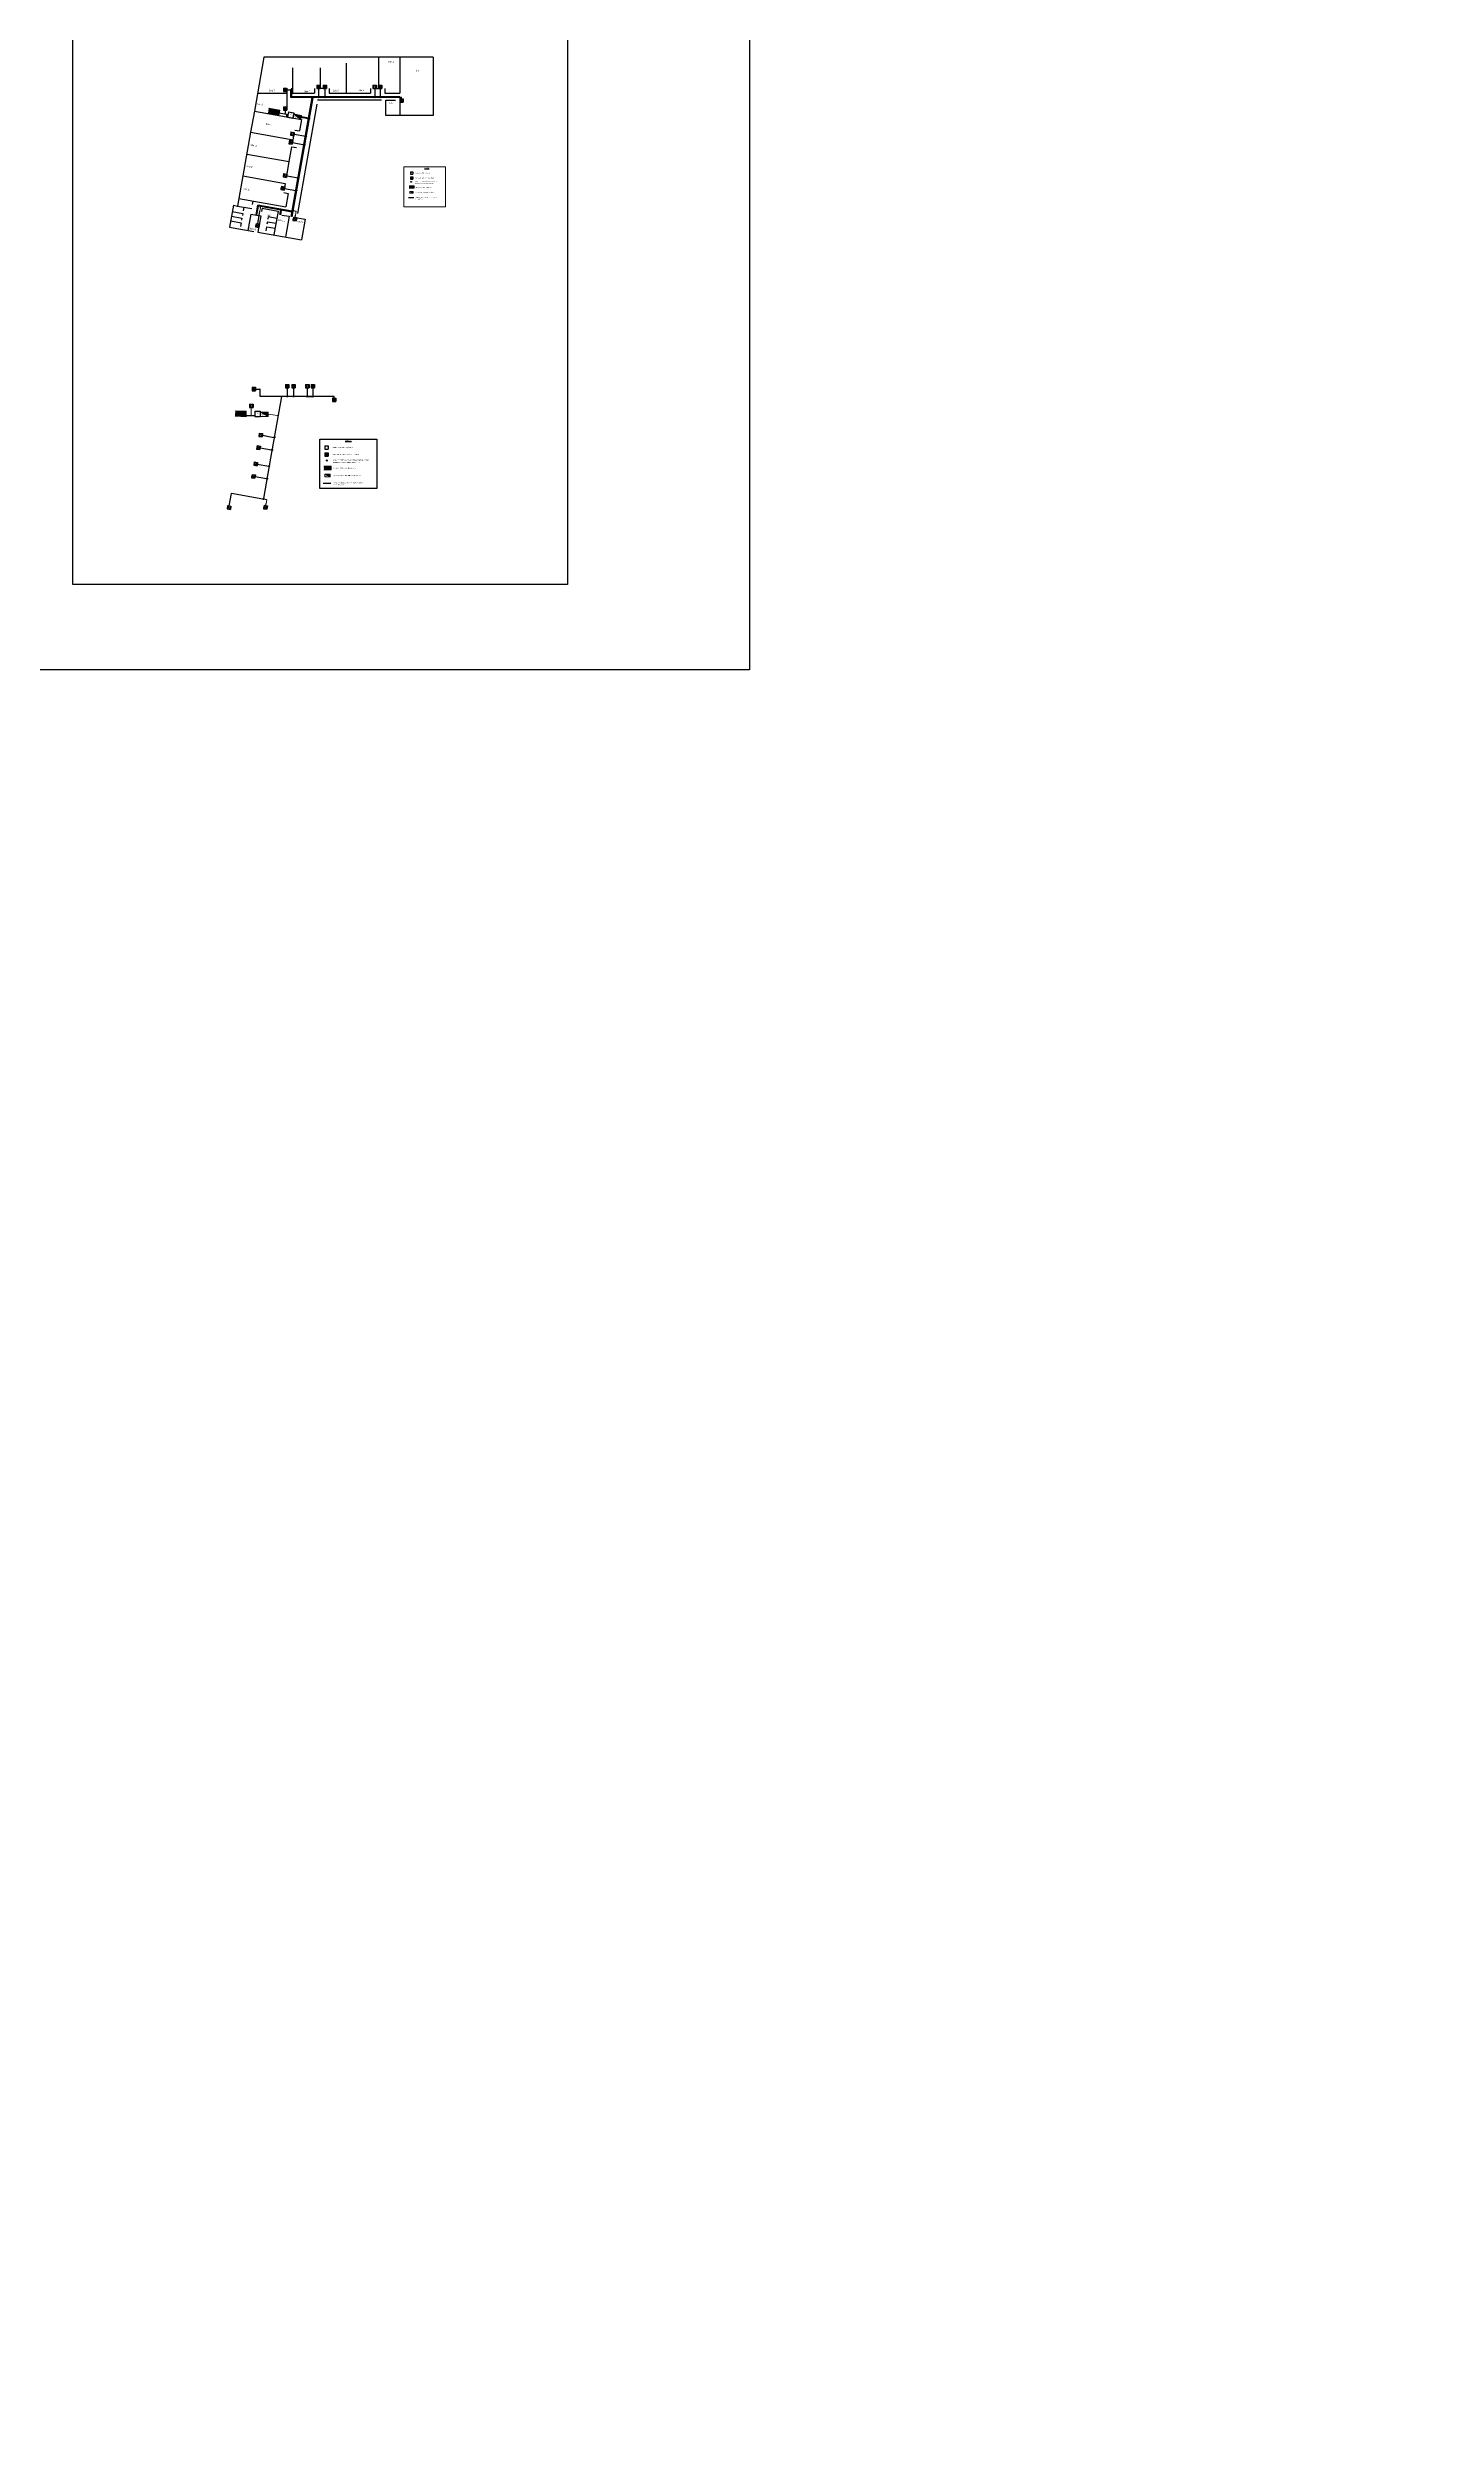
# Model space of a CAD drawing. Header units: millimetres. Extents: x 145 to 60311, y -8355 to 8851.
# Drawn here: x 1238 to 1564, y -262 to 295 of the extents above; entities that cross this region are included whole.
import ezdxf

# ---------------------------------------------------------------- set-up
doc = ezdxf.new("R2010")
doc.units = ezdxf.units.MM
doc.layers.add('alimentação de quadros gerais', color=10, linetype='Continuous', lineweight=9)
doc.layers.add('CAMINHO DE CABOS', color=3, linetype='Continuous')
doc.layers.add('Iluminação normal', color=3, linetype='Continuous')
doc.styles.add('style1', font='', dxfattribs={"height": 0.2})
doc.styles.get('style1').set_extended_font_data('Humanst521 BT')

# ---------------------------------------------------------------- blocks, each defined once
blk = doc.blocks.new('quadros')
at = {"layer": 'alimentação de quadros gerais'}
h = blk.add_hatch(color=256, dxfattribs=at)
h.dxf.hatch_style = 1
h.paths.add_polyline_path([(0, 500), (1000, 0), (1000, 500)])
for p, q in [((1000, 500), (0, 500)), ((0, 500), (0, 0)), ((0, 500), (1000, 0)), ((0, 0), (1000, 0)), ((1000, 0), (1000, 500))]:
    blk.add_line(p, q, dxfattribs=at)
blk = doc.blocks.new('BOTÃO DE PRESSÃO KNX')
at = {"color": 3, "ltscale": 10}
for p, q in [((-400, 400), (-400, -400)), ((-400, 400), (400, 400)), ((-164, 134), (-400, 134)), ((-164, 400), (-164, -400)), ((164, 400), (164, -400)), ((400, 134), (164, 134)), ((400, 400), (400, -400)), ((400, 400), (400, 134)), ((-164, -132), (-400, -132)), ((-400, -400), (400, -400)), ((400, -132), (164, -132))]:
    blk.add_line(p, q, dxfattribs=at)

msp = doc.modelspace()

# ---------------------------------------------------------------- hatches: boundary and pattern name
at = {"ltscale": 10}
h = msp.add_hatch(dxfattribs=at)
h.set_pattern_fill('ANGLE', color=1, scale=0.001529, angle=0.0849)
h.set_pattern_definition([(0.0849386, (1100.274735, 505.527411), (-1.58322e-05, 0.01067968436), [0.0077670517, -0.0029126444]), (90.0849386, (1100.274735, 505.527411), (-0.01067968436, -1.58322e-05), [0.0077670517, -0.0029126444])])
edge = h.paths.add_edge_path()
edge.add_line((1290.34, 281.26), (1292.67, 279.54))
edge.add_line((1290.12, 279.98), (1292.67, 279.54))
edge.add_line((1290.34, 281.22), (1290.13, 280.02))
h = msp.add_hatch(dxfattribs=at)
h.set_pattern_fill('ANGLE', color=1, scale=0.0007, angle=10.4364)
h.set_pattern_definition([(10.436378, (1219.1760705, 348.414036), (-0.00088570161, 0.00480861133), [0.003556, -0.0013335]), (100.436378, (1219.1760705, 348.414036), (-0.00480861133, -0.00088570161), [0.003556, -0.0013335])])
edge = h.paths.add_edge_path()
edge.add_line((1323.23, 263.04), (1324.42, 262.46))
edge.add_line((1323.23, 262.45), (1324.42, 262.46))
edge.add_line((1323.23, 263.03), (1323.23, 262.47))
h = msp.add_hatch(dxfattribs=at)
h.set_pattern_fill('ANGLE', color=1, scale=0.001529, angle=7.9232)
h.set_pattern_definition([(7.9231946, (1063.583148, 406.52153), (-0.0014721482, 0.01057774496), [0.0077670517, -0.0029126444]), (97.9231946, (1063.583148, 406.52153), (-0.01057774496, -0.0014721482), [0.0077670517, -0.0029126444])])
edge = h.paths.add_edge_path()
edge.add_line((1282.46, 210.27), (1285, 208.88))
edge.add_line((1282.42, 208.97), (1285, 208.88))
edge.add_line((1282.46, 210.23), (1282.42, 209.01))
h = msp.add_hatch(dxfattribs=at)
h.set_pattern_fill('ANGLE', color=1, scale=0.001, angle=10.4364)
h.set_pattern_definition([(10.436378, (1154.62543, 319.2232954), (-0.00126528802, 0.00686944475), [0.00508, -0.001905]), (100.436378, (1154.62543, 319.2232954), (-0.00686944475, -0.00126528802), [0.00508, -0.001905])])
edge = h.paths.add_edge_path()
edge.add_line((1303.27, 197.26), (1304.97, 196.43))
edge.add_line((1303.28, 196.42), (1304.97, 196.43))
edge.add_line((1303.27, 197.24), (1303.28, 196.44))
at = {"layer": 'alimentação de quadros gerais'}
h = msp.add_hatch(color=256, dxfattribs=at)
h.dxf.hatch_style = 1
h.paths.add_polyline_path([(1290.34, 281.26), (1292.67, 279.54), (1292.89, 280.81)])
h = msp.add_hatch(color=256, dxfattribs=at)
h.dxf.hatch_style = 1
h.paths.add_polyline_path([(1323.23, 263.04), (1324.42, 262.46), (1324.41, 263.05)])
h = msp.add_hatch(color=256, dxfattribs=at)
h.dxf.hatch_style = 1
h.paths.add_polyline_path([(1282.46, 210.27), (1285, 208.88), (1285.05, 210.17)])
h = msp.add_hatch(color=256, dxfattribs=at)
h.dxf.hatch_style = 1
h.paths.add_polyline_path([(1303.27, 197.26), (1304.97, 196.43), (1304.96, 197.28)])
at = {"layer": 'Iluminação normal', "linetype": 'Continuous'}
h = msp.add_hatch(color=256, dxfattribs=at)
edge = h.paths.add_edge_path()
edge.add_arc((1294.18, 279.93), 0.136, -90, 270)
h = msp.add_hatch(color=256, dxfattribs=at)
edge = h.paths.add_edge_path()
edge.add_arc((1299.77, 278.82), 0.136, -90, 270)
h = msp.add_hatch(color=256, dxfattribs=at)
edge = h.paths.add_edge_path()
edge.add_arc((1300.65, 283.86), 0.136, -90, 270)
h = msp.add_hatch(color=256, dxfattribs=at)
edge = h.paths.add_edge_path()
edge.add_arc((1302, 283.86), 0.136, -90, 270)
h = msp.add_hatch(color=256, dxfattribs=at)
edge = h.paths.add_edge_path()
edge.add_arc((1303.48, 283.86), 0.136, -90, 270)
h = msp.add_hatch(color=256, dxfattribs=at)
edge = h.paths.add_edge_path()
edge.add_arc((1315.18, 283.86), 0.136, -90, 270)
h = msp.add_hatch(color=256, dxfattribs=at)
edge = h.paths.add_edge_path()
edge.add_arc((1316.48, 283.86), 0.136, -90, 270)
h = msp.add_hatch(color=256, dxfattribs=at)
edge = h.paths.add_edge_path()
edge.add_arc((1299.03, 274.66), 0.136, -90, 270)
h = msp.add_hatch(color=256, dxfattribs=at)
edge = h.paths.add_edge_path()
edge.add_arc((1298.69, 272.69), 0.136, -90, 270)
h = msp.add_hatch(color=256, dxfattribs=at)
edge = h.paths.add_edge_path()
edge.add_arc((1297.32, 264.91), 0.136, -90, 270)
h = msp.add_hatch(color=256, dxfattribs=at)
edge = h.paths.add_edge_path()
edge.add_arc((1323.72, 263.97), 0.0949, -90, 270)
h = msp.add_hatch(color=256, dxfattribs=at)
edge = h.paths.add_edge_path()
edge.add_arc((1295.96, 257.18), 0.136, -90, 270)
h = msp.add_hatch(color=256, dxfattribs=at)
edge = h.paths.add_edge_path()
edge.add_arc((1296.8, 261.96), 0.136, -90, 270)
h = msp.add_hatch(color=256, dxfattribs=at)
edge = h.paths.add_edge_path()
edge.add_arc((1294.66, 213.64), 0.136, -90, 270)
h = msp.add_hatch(color=256, dxfattribs=at)
edge = h.paths.add_edge_path()
edge.add_arc((1296.14, 213.64), 0.136, -90, 270)
h = msp.add_hatch(color=256, dxfattribs=at)
edge = h.paths.add_edge_path()
edge.add_arc((1299.37, 213.63), 0.136, -90, 270)
h = msp.add_hatch(color=256, dxfattribs=at)
edge = h.paths.add_edge_path()
edge.add_arc((1300.67, 213.63), 0.136, -90, 270)
h = msp.add_hatch(color=256, dxfattribs=at)
edge = h.paths.add_edge_path()
edge.add_arc((1286.25, 209.14), 0.14, -18.6994, 341.3006)
h = msp.add_hatch(color=256, dxfattribs=at)
edge = h.paths.add_edge_path()
edge.add_arc((1292.42, 209.22), 0.136, -90, 270)
h = msp.add_hatch(color=256, dxfattribs=at)
edge = h.paths.add_edge_path()
edge.add_arc((1291.1, 201.06), 0.136, -90, 270)
h = msp.add_hatch(color=256, dxfattribs=at)
edge = h.paths.add_edge_path()
edge.add_arc((1291.62, 204.02), 0.136, -90, 270)
h = msp.add_hatch(color=256, dxfattribs=at)
edge = h.paths.add_edge_path()
edge.add_arc((1290.43, 197.28), 0.136, -90, 270)
h = msp.add_hatch(color=256, dxfattribs=at)
edge = h.paths.add_edge_path()
edge.add_arc((1303.97, 198.59), 0.136, -90, 270)
h = msp.add_hatch(color=256, dxfattribs=at)
edge = h.paths.add_edge_path()
edge.add_arc((1289.07, 189.55), 0.136, -90, 270)
h = msp.add_hatch(color=256, dxfattribs=at)
edge = h.paths.add_edge_path()
edge.add_arc((1289.91, 194.32), 0.136, -90, 270)

# ---------------------------------------------------------------- linework, layer by layer
for p, q in [((1289.18, 293.25), (1286.94, 280.55)), ((1328.88, 293.25), (1289.18, 293.25)), ((1295.88, 290.75), (1295.88, 284.75)), ((1302.38, 290.75), (1302.38, 285.85)), ((1308.48, 291.85), (1308.48, 284.75)), ((1316.08, 293.25), (1316.08, 285.85)), ((1321.08, 293.25), (1321.08, 284.75)), ((1328.88, 293.25), (1328.88, 279.55)), ((1287.68, 284.75), (1294.58, 284.75)), ((1294.58, 285.85), (1294.58, 284.75)), ((1294.58, 284.75), (1294.58, 280.8)), ((1295.58, 285.85), (1295.88, 285.85)), ((1295.88, 284.75), (1301.08, 284.75)), ((1301.08, 285.85), (1301.08, 284.75)), ((1303.48, 285.85), (1302.08, 285.85)), ((1304.48, 285.85), (1304.48, 284.75)), ((1304.48, 284.75), (1314.18, 284.75)), ((1314.18, 285.85), (1314.18, 284.75)), ((1315.18, 285.85), (1316.58, 285.85)), ((1317.58, 285.85), (1317.58, 284.75)), ((1317.58, 284.75), (1321.08, 284.75)), ((1286.94, 280.55), (1286.07, 275.63)), ((1286.94, 280.55), (1297.97, 278.6)), ((1294.58, 279.2), (1294.58, 279.8)), ((1301.61, 282.17), (1297.09, 256.56)), ((1316.78, 283.15), (1301.78, 283.15)), ((1317.78, 279.55), (1317.78, 283.15)), ((1317.78, 283.15), (1320.08, 283.15)), ((1328.88, 279.55), (1317.78, 279.55)), ((1321.08, 283.75), (1321.08, 279.55)), ((1286.07, 275.63), (1284.27, 265.38)), ((1286.07, 275.63), (1296.02, 273.87)), ((1295.9, 273.18), (1296.02, 273.87)), ((1296.02, 273.87), (1296.25, 275.15)), ((1296.42, 276.14), (1297.5, 275.95)), ((1297.97, 278.6), (1297.5, 275.95)), ((1285.17, 270.5), (1295.12, 268.75)), ((1294.53, 265.4), (1295.12, 268.75)), ((1295.12, 268.75), (1295.72, 272.2)), ((1295.72, 272.2), (1296.81, 272.01)), ((1284.27, 265.38), (1283.33, 260.07)), ((1284.27, 265.38), (1294.21, 263.63)), ((1294.21, 263.63), (1294.01, 262.45)), ((1294.53, 265.4), (1295.61, 265.21)), ((1282.03, 258.47), (1281.13, 253.35)), ((1281.77, 256.99), (1284.23, 256.56)), ((1282.03, 258.47), (1283.02, 258.29)), ((1283.33, 260.07), (1283.02, 258.29)), ((1283.02, 258.29), (1286.33, 257.71)), ((1283.33, 260.07), (1294.36, 258.12)), ((1284.23, 256.56), (1284.15, 256.06)), ((1284.49, 258.03), (1284.34, 257.15)), ((1286.5, 258.69), (1286.64, 259.48)), ((1288.78, 257.78), (1288.64, 257)), ((1288.78, 257.78), (1292.52, 257.12)), ((1292.52, 257.12), (1291.53, 251.51)), ((1293.83, 261.46), (1294.91, 261.27)), ((1294.91, 261.27), (1294.36, 258.12)), ((1281.13, 253.35), (1286.8, 252.34)), ((1281.39, 254.82), (1283.85, 254.39)), ((1281.58, 255.91), (1284.04, 255.47)), ((1283.85, 254.39), (1283.7, 253.5)), ((1284.04, 255.47), (1283.96, 254.98)), ((1286.1, 256.43), (1285.43, 252.59)), ((1286.1, 256.43), (1288.47, 256.01)), ((1288.47, 256.01), (1287.79, 252.17)), ((1287.79, 252.17), (1298.03, 250.37)), ((1289.78, 253.45), (1289.6, 252.46)), ((1289.78, 253.45), (1291.81, 253.09)), ((1289.99, 254.63), (1289.88, 254.04)), ((1289.99, 254.63), (1292.02, 254.27)), ((1290.19, 255.81), (1290.09, 255.22)), ((1290.19, 255.81), (1292.23, 255.45)), ((1293.37, 256.2), (1295.15, 255.89)), ((1295.15, 255.89), (1294.29, 251.03)), ((1296.13, 255.72), (1298.89, 255.23)), ((1298.89, 255.23), (1298.03, 250.37)), ((1288.83, 204.51), (1289.91, 204.32))]:
    msp.add_line(p, q)
at = {"color": 3, "ltscale": 10}
for p, q in [((1294.58, 285.59), (1295.54, 285.59)), ((1295.65, 285.59), (1295.54, 285.59)), ((1295.65, 283.85), (1295.65, 285.59)), ((1301.98, 285.85), (1301.98, 283.95)), ((1303.48, 285.85), (1303.48, 283.95)), ((1315.18, 285.85), (1315.18, 283.85)), ((1316.48, 285.85), (1316.48, 283.85)), ((1292.78, 280.17), (1294.87, 279.79)), ((1294.18, 280.76), (1294.18, 280.07)), ((1294.97, 280.38), (1294.75, 279.18)), ((1294.75, 279.18), (1295.95, 278.96)), ((1294.97, 280.38), (1296.17, 280.16)), ((1301.98, 283.85), (1295.65, 283.85)), ((1300.65, 283.85), (1295.92, 256.95)), ((1296.17, 280.16), (1295.95, 278.96)), ((1297.95, 279.14), (1299.77, 278.82)), ((1301.98, 283.85), (1301.98, 283.95)), ((1303.48, 283.85), (1301.98, 283.85)), ((1303.48, 283.85), (1303.48, 283.95)), ((1315.18, 283.86), (1303.48, 283.86)), ((1315.18, 283.86), (1316.38, 283.86)), ((1321.08, 283.86), (1316.38, 283.86)), ((1316.48, 283.85), (1316.48, 283.75)), ((1321.08, 283.86), (1321.48, 283.86)), ((1321.48, 283.44), (1321.48, 283.86)), ((1296.25, 275.15), (1299.03, 274.66)), ((1295.9, 273.18), (1298.69, 272.69)), ((1294.01, 262.45), (1296.7, 261.97)), ((1294.53, 265.4), (1297.22, 264.93)), ((1323.55, 266.35), (1323.55, 265.79)), ((1323.55, 266.35), (1324.11, 266.35)), ((1323.55, 265.79), (1324.11, 265.79)), ((1324.11, 266.35), (1324.11, 265.79)), ((1287.73, 254.16), (1288.25, 257.07)), ((1288.38, 257.85), (1288.46, 258.27)), ((1288.46, 258.27), (1295.92, 256.95)), ((1296.74, 257.03), (1296.06, 257.15)), ((1296.49, 255.65), (1296.58, 256.15)), ((1287.24, 215.37), (1288.2, 215.37)), ((1288.31, 215.37), (1288.2, 215.37)), ((1288.31, 213.63), (1288.31, 215.37)), ((1294.64, 213.63), (1288.31, 213.63)), ((1293.31, 213.63), (1290.77, 199.18)), ((1294.64, 215.63), (1294.64, 213.73)), ((1294.64, 213.63), (1294.64, 213.73)), ((1296.14, 213.63), (1294.64, 213.63)), ((1296.14, 215.63), (1296.14, 213.73)), ((1296.14, 213.63), (1296.14, 213.73)), ((1305.67, 213.63), (1296.14, 213.63)), ((1299.37, 215.63), (1299.37, 213.63)), ((1299.37, 213.63), (1300.57, 213.63)), ((1305.27, 213.63), (1300.57, 213.63)), ((1300.67, 215.63), (1300.67, 213.63)), ((1300.67, 213.63), (1300.67, 213.53)), ((1305.27, 213.63), (1305.67, 213.63)), ((1305.67, 213.22), (1305.67, 213.63)), ((1285.07, 209.17), (1287.2, 209.16)), ((1287.06, 210.17), (1287.06, 208.94)), ((1287.06, 210.17), (1288.28, 210.17)), ((1287.06, 208.94), (1288.28, 208.94)), ((1288.28, 210.17), (1288.28, 208.94)), ((1288.3, 201.55), (1291, 201.08)), ((1288.83, 204.51), (1291.52, 204.03)), ((1303.49, 202.05), (1303.49, 201.25)), ((1303.49, 202.05), (1304.29, 202.05)), ((1303.49, 201.25), (1304.29, 201.25)), ((1304.29, 202.05), (1304.29, 201.25)), ((1287.64, 197.77), (1290.34, 197.29)), ((1290.77, 199.18), (1289.1, 189.68)), ((1281.06, 187.95), (1281.57, 190.86)), ((1281.58, 190.91), (1288.95, 189.61)), ((1287.12, 194.81), (1289.82, 194.34)), ((1289.85, 189.39), (1289.2, 189.51)), ((1289.61, 188.02), (1289.69, 188.51))]:
    msp.add_line(p, q, dxfattribs=at)
for points in [[(670.4, 563.61), (1403.16, 563.61), (1403.16, 149.46), (670.4, 149.46)], [(1244.34, 313.17), (1360.45, 313.17), (1360.45, 169.51), (1244.34, 169.51)]]:
    msp.add_lwpolyline(points, close=True)
at = {"layer": 'alimentação de quadros gerais'}
for p, q in [((1290.12, 279.98), (1292.67, 279.54)), ((1292.89, 280.81), (1290.34, 281.26)), ((1290.34, 281.26), (1292.67, 279.54)), ((1292.67, 279.54), (1292.89, 280.81)), ((1324.41, 263.05), (1323.23, 263.04)), ((1323.23, 263.04), (1324.42, 262.46)), ((1323.23, 262.45), (1324.42, 262.46)), ((1324.42, 262.46), (1324.41, 263.05)), ((1282.42, 208.97), (1285, 208.88)), ((1285.05, 210.17), (1282.46, 210.27)), ((1282.46, 210.27), (1285, 208.88)), ((1285, 208.88), (1285.05, 210.17)), ((1304.96, 197.28), (1303.27, 197.26)), ((1303.27, 197.26), (1304.97, 196.43)), ((1303.28, 196.42), (1304.97, 196.43)), ((1304.97, 196.43), (1304.96, 197.28))]:
    msp.add_line(p, q, dxfattribs=at)
at = {"layer": 'CAMINHO DE CABOS'}
for p, q in [((1295.54, 283.75), (1295.54, 285.75)), ((1295.54, 285.55), (1295.74, 285.55)), ((1295.54, 285.25), (1295.74, 285.25)), ((1295.54, 284.95), (1295.74, 284.95)), ((1295.54, 284.65), (1295.74, 284.65)), ((1295.74, 283.95), (1295.74, 285.75)), ((1295.54, 284.35), (1295.74, 284.35)), ((1295.54, 284.05), (1295.74, 284.05)), ((1321.08, 283.75), (1295.54, 283.75)), ((1295.62, 255.81), (1300.54, 283.75)), ((1321.08, 283.95), (1295.74, 283.95)), ((1295.81, 255.77), (1300.74, 283.72)), ((1296.04, 283.95), (1296.04, 283.75)), ((1296.34, 283.95), (1296.34, 283.75)), ((1296.64, 283.95), (1296.64, 283.75)), ((1296.94, 283.95), (1296.94, 283.75)), ((1297.24, 283.95), (1297.24, 283.75)), ((1297.54, 283.95), (1297.54, 283.75)), ((1297.84, 283.95), (1297.84, 283.75)), ((1299.66, 278.73), (1297.93, 279.04)), ((1299.69, 278.93), (1297.97, 279.23)), ((1298.14, 283.95), (1298.14, 283.75)), ((1298.18, 278.99), (1298.21, 279.19)), ((1298.44, 283.95), (1298.44, 283.75)), ((1298.48, 278.94), (1298.51, 279.14)), ((1298.74, 283.95), (1298.74, 283.75)), ((1298.77, 278.89), (1298.81, 279.08)), ((1299.04, 283.95), (1299.04, 283.75)), ((1299.07, 278.84), (1299.1, 279.03)), ((1299.34, 283.95), (1299.34, 283.75)), ((1299.36, 278.78), (1299.4, 278.98)), ((1299.64, 283.95), (1299.64, 283.75)), ((1299.91, 278.99), (1299.71, 279.03)), ((1299.96, 279.29), (1299.76, 279.32)), ((1300.01, 279.58), (1299.81, 279.62)), ((1300.06, 279.88), (1299.87, 279.91)), ((1300.11, 280.17), (1299.92, 280.21)), ((1299.94, 283.95), (1299.94, 283.75)), ((1300.17, 280.47), (1299.97, 280.5)), ((1300.22, 280.76), (1300.02, 280.8)), ((1300.27, 281.06), (1300.07, 281.09)), ((1300.32, 281.36), (1300.13, 281.39)), ((1300.38, 281.65), (1300.18, 281.69)), ((1300.43, 281.95), (1300.23, 281.98)), ((1300.24, 283.95), (1300.24, 283.75)), ((1300.48, 282.24), (1300.28, 282.28)), ((1300.53, 282.54), (1300.33, 282.57)), ((1300.58, 282.83), (1300.39, 282.87)), ((1300.64, 283.13), (1300.44, 283.16)), ((1300.69, 283.42), (1300.49, 283.46)), ((1300.54, 283.95), (1300.54, 283.75)), ((1300.84, 283.95), (1300.84, 283.75)), ((1301.14, 283.95), (1301.14, 283.75)), ((1301.44, 283.95), (1301.44, 283.75)), ((1301.74, 283.95), (1301.74, 283.75)), ((1302.06, 283.96), (1302.06, 283.76)), ((1302.34, 283.95), (1302.34, 283.75)), ((1302.64, 283.95), (1302.64, 283.75)), ((1302.94, 283.95), (1302.94, 283.75)), ((1303.24, 283.95), (1303.24, 283.75)), ((1303.54, 283.95), (1303.54, 283.75)), ((1303.84, 283.95), (1303.84, 283.75)), ((1304.14, 283.95), (1304.14, 283.75)), ((1304.44, 283.95), (1304.44, 283.75)), ((1304.74, 283.95), (1304.74, 283.75)), ((1305.04, 283.95), (1305.04, 283.75)), ((1305.34, 283.95), (1305.34, 283.75)), ((1305.64, 283.95), (1305.64, 283.75)), ((1305.94, 283.95), (1305.94, 283.75)), ((1306.24, 283.95), (1306.24, 283.75)), ((1306.54, 283.95), (1306.54, 283.75)), ((1306.84, 283.95), (1306.84, 283.75)), ((1307.14, 283.95), (1307.14, 283.75)), ((1307.44, 283.95), (1307.44, 283.75)), ((1307.74, 283.95), (1307.74, 283.75)), ((1308.04, 283.95), (1308.04, 283.75)), ((1308.34, 283.95), (1308.34, 283.75)), ((1308.64, 283.95), (1308.64, 283.75)), ((1308.94, 283.95), (1308.94, 283.75)), ((1309.24, 283.95), (1309.24, 283.75)), ((1309.54, 283.95), (1309.54, 283.75)), ((1309.84, 283.95), (1309.84, 283.75)), ((1310.14, 283.95), (1310.14, 283.75)), ((1310.44, 283.95), (1310.44, 283.75)), ((1310.74, 283.95), (1310.74, 283.75)), ((1311.04, 283.95), (1311.04, 283.75)), ((1311.34, 283.95), (1311.34, 283.75)), ((1311.64, 283.95), (1311.64, 283.75)), ((1311.94, 283.95), (1311.94, 283.75)), ((1312.24, 283.95), (1312.24, 283.75)), ((1312.54, 283.95), (1312.54, 283.75)), ((1312.84, 283.95), (1312.84, 283.75)), ((1313.14, 283.95), (1313.14, 283.75)), ((1313.44, 283.95), (1313.44, 283.75)), ((1313.74, 283.95), (1313.74, 283.75)), ((1314.04, 283.95), (1314.04, 283.75)), ((1314.34, 283.95), (1314.34, 283.75)), ((1314.64, 283.95), (1314.64, 283.75)), ((1314.94, 283.95), (1314.94, 283.75)), ((1315.24, 283.95), (1315.24, 283.75)), ((1315.54, 283.95), (1315.54, 283.75)), ((1315.84, 283.95), (1315.84, 283.75)), ((1316.14, 283.95), (1316.14, 283.75)), ((1316.44, 283.95), (1316.44, 283.75)), ((1316.74, 283.95), (1316.74, 283.75)), ((1317.04, 283.95), (1317.04, 283.75)), ((1317.34, 283.95), (1317.34, 283.75)), ((1317.64, 283.95), (1317.64, 283.75)), ((1317.94, 283.95), (1317.94, 283.75)), ((1318.24, 283.95), (1318.24, 283.75)), ((1318.54, 283.95), (1318.54, 283.75)), ((1318.84, 283.95), (1318.84, 283.75)), ((1319.14, 283.95), (1319.14, 283.75)), ((1319.44, 283.95), (1319.44, 283.75)), ((1319.74, 283.95), (1319.74, 283.75)), ((1320.04, 283.95), (1320.04, 283.75)), ((1320.34, 283.95), (1320.34, 283.75)), ((1320.64, 283.95), (1320.64, 283.75)), ((1320.94, 283.95), (1320.94, 283.75)), ((1298.92, 273.38), (1298.72, 273.41)), ((1298.97, 273.67), (1298.77, 273.71)), ((1299.02, 273.97), (1298.82, 274)), ((1299.07, 274.26), (1298.88, 274.3)), ((1299.13, 274.56), (1298.93, 274.6)), ((1299.18, 274.86), (1298.98, 274.89)), ((1299.23, 275.15), (1299.03, 275.19)), ((1299.28, 275.45), (1299.08, 275.48)), ((1299.33, 275.74), (1299.14, 275.78)), ((1299.39, 276.04), (1299.19, 276.07)), ((1299.44, 276.33), (1299.24, 276.37)), ((1299.49, 276.63), (1299.29, 276.66)), ((1299.54, 276.92), (1299.34, 276.96)), ((1299.59, 277.22), (1299.4, 277.25)), ((1299.65, 277.51), (1299.45, 277.55)), ((1299.7, 277.81), (1299.5, 277.84)), ((1299.75, 278.11), (1299.55, 278.14)), ((1299.8, 278.4), (1299.61, 278.44)), ((1299.85, 278.7), (1299.66, 278.73)), ((1297.93, 267.77), (1297.73, 267.8)), ((1297.98, 268.06), (1297.78, 268.1)), ((1298.03, 268.36), (1297.83, 268.39)), ((1298.08, 268.65), (1297.89, 268.69)), ((1298.14, 268.95), (1297.94, 268.98)), ((1298.19, 269.24), (1297.99, 269.28)), ((1298.24, 269.54), (1298.04, 269.57)), ((1298.29, 269.83), (1298.09, 269.87)), ((1298.34, 270.13), (1298.15, 270.16)), ((1298.4, 270.42), (1298.2, 270.46)), ((1298.45, 270.72), (1298.25, 270.75)), ((1298.5, 271.02), (1298.3, 271.05)), ((1298.55, 271.31), (1298.36, 271.35)), ((1298.6, 271.61), (1298.41, 271.64)), ((1298.66, 271.9), (1298.46, 271.94)), ((1298.71, 272.2), (1298.51, 272.23)), ((1298.76, 272.49), (1298.56, 272.53)), ((1298.81, 272.79), (1298.62, 272.82)), ((1298.86, 273.08), (1298.67, 273.12)), ((1296.94, 262.15), (1296.74, 262.19)), ((1296.99, 262.45), (1296.79, 262.48)), ((1297.04, 262.74), (1296.84, 262.78)), ((1297.09, 263.04), (1296.9, 263.07)), ((1297.15, 263.33), (1296.95, 263.37)), ((1297.2, 263.63), (1297, 263.66)), ((1297.25, 263.92), (1297.05, 263.96)), ((1297.3, 264.22), (1297.1, 264.25)), ((1297.35, 264.52), (1297.16, 264.55)), ((1297.41, 264.81), (1297.21, 264.85)), ((1297.46, 265.11), (1297.26, 265.14)), ((1297.51, 265.4), (1297.31, 265.44)), ((1297.56, 265.7), (1297.37, 265.73)), ((1297.61, 265.99), (1297.42, 266.03)), ((1297.67, 266.29), (1297.47, 266.32)), ((1297.72, 266.58), (1297.52, 266.62)), ((1297.77, 266.88), (1297.57, 266.91)), ((1297.82, 267.17), (1297.63, 267.21)), ((1297.87, 267.47), (1297.68, 267.5)), ((1287.34, 256.21), (1287.75, 258.49)), ((1287.42, 256.62), (1287.61, 256.59)), ((1287.47, 256.92), (1287.67, 256.88)), ((1287.52, 257.21), (1287.72, 257.18)), ((1287.54, 256.17), (1287.91, 258.26)), ((1287.57, 257.51), (1287.77, 257.47)), ((1287.63, 257.8), (1287.82, 257.77)), ((1287.68, 258.1), (1287.87, 258.06)), ((1295.84, 257.07), (1287.75, 258.49)), ((1295.8, 256.87), (1287.91, 258.26)), ((1288.12, 258.22), (1288.16, 258.42)), ((1288.42, 258.17), (1288.45, 258.37)), ((1288.71, 258.12), (1288.75, 258.32)), ((1289.01, 258.07), (1289.04, 258.26)), ((1289.3, 258.01), (1289.34, 258.21)), ((1289.6, 257.96), (1289.63, 258.16)), ((1289.89, 257.91), (1289.93, 258.11)), ((1290.19, 257.86), (1290.22, 258.06)), ((1290.48, 257.81), (1290.52, 258)), ((1290.78, 257.75), (1290.81, 257.95)), ((1291.08, 257.7), (1291.11, 257.9)), ((1291.37, 257.65), (1291.41, 257.85)), ((1291.67, 257.6), (1291.7, 257.79)), ((1291.96, 257.55), (1292, 257.74)), ((1292.26, 257.49), (1292.29, 257.69)), ((1292.55, 257.44), (1292.59, 257.64)), ((1292.85, 257.39), (1292.88, 257.59)), ((1292.96, 256.28), (1293.14, 257.34)), ((1293.24, 256.71), (1293.04, 256.75)), ((1293.29, 257.01), (1293.09, 257.04)), ((1293.14, 257.34), (1293.18, 257.53)), ((1293.15, 256.24), (1293.34, 257.3)), ((1293.44, 257.29), (1293.47, 257.48)), ((1293.73, 257.23), (1293.77, 257.43)), ((1294.03, 257.18), (1294.06, 257.38)), ((1294.33, 257.13), (1294.36, 257.33)), ((1294.62, 257.08), (1294.66, 257.27)), ((1294.92, 257.02), (1294.95, 257.22)), ((1295.21, 256.97), (1295.25, 257.17)), ((1295.51, 256.92), (1295.54, 257.12)), ((1295.95, 256.54), (1295.75, 256.57)), ((1296, 256.83), (1295.8, 256.87)), ((1296.05, 257.13), (1295.85, 257.16)), ((1296.1, 257.42), (1295.91, 257.46)), ((1296.16, 257.72), (1295.96, 257.75)), ((1296.21, 258.02), (1296.01, 258.05)), ((1296.26, 258.31), (1296.06, 258.35)), ((1296.31, 258.61), (1296.11, 258.64)), ((1296.36, 258.9), (1296.17, 258.94)), ((1296.42, 259.2), (1296.22, 259.23)), ((1296.47, 259.49), (1296.27, 259.53)), ((1296.52, 259.79), (1296.32, 259.82)), ((1296.57, 260.08), (1296.38, 260.12)), ((1296.62, 260.38), (1296.43, 260.41)), ((1296.68, 260.67), (1296.48, 260.71)), ((1296.73, 260.97), (1296.53, 261)), ((1296.78, 261.27), (1296.58, 261.3)), ((1296.83, 261.56), (1296.64, 261.6)), ((1296.88, 261.86), (1296.69, 261.89)), ((1295.84, 255.95), (1295.65, 255.98)), ((1295.9, 256.24), (1295.7, 256.28)), ((1294.72, 213.73), (1294.72, 213.53)), ((1296.2, 213.73), (1296.2, 213.53)), ((1299.43, 213.73), (1299.43, 213.53)), ((1300.63, 213.73), (1300.63, 213.53)), ((1291.18, 200.96), (1290.99, 201)), ((1291.71, 203.92), (1291.51, 203.95)), ((1290.35, 196.23), (1290.15, 196.27))]:
    msp.add_line(p, q, dxfattribs=at)
at = {"layer": 'CAMINHO DE CABOS', "color": 3, "lineweight": 5}
for p, q in [((1288.25, 257.07), (1288.38, 257.85)), ((1296.58, 256.15), (1296.74, 257.03)), ((1286.21, 209.16), (1286.21, 211.05)), ((1292.37, 209.19), (1290.21, 209.46)), ((1281.57, 190.86), (1281.58, 190.91)), ((1289.69, 188.51), (1289.85, 189.39))]:
    msp.add_line(p, q, dxfattribs=at)
msp.add_lwpolyline([(1322.02, 267.48), (1331.76, 267.48), (1331.76, 258.12), (1322.02, 258.12)], close=True, dxfattribs=at)
at = {"layer": 'Iluminação normal', "color": 7}
for p, q in [((1326.87, 267.03), (1327.94, 267.03)), ((1308.23, 203.02), (1309.75, 203.02))]:
    msp.add_line(p, q, dxfattribs=at)
at = {"layer": 'Iluminação normal'}
for p, q in [((1323.82, 260.22), (1323.11, 260.22)), ((1324.38, 260.22), (1323.82, 260.22)), ((1304.11, 193.24), (1303.1, 193.24)), ((1304.92, 193.24), (1304.11, 193.24))]:
    msp.add_line(p, q, dxfattribs=at)
at = {"layer": 'Iluminação normal', "color": 7, "linetype": 'Continuous'}
for p, q in [((1302.31, 203.57), (1315.67, 203.57)), ((1302.31, 192.04), (1302.31, 203.57)), ((1315.67, 203.57), (1315.67, 192.04)), ((1315.67, 192.04), (1302.31, 192.04))]:
    msp.add_line(p, q, dxfattribs=at)
at = {"layer": 'Iluminação normal', "linetype": 'Continuous'}
for centre, radius in [((1299.77, 278.82), 0.136), ((1300.65, 283.86), 0.136), ((1302, 283.86), 0.136), ((1303.48, 283.86), 0.136), ((1315.18, 283.86), 0.136), ((1316.48, 283.86), 0.136), ((1299.03, 274.66), 0.136), ((1298.69, 272.69), 0.136), ((1297.32, 264.91), 0.136), ((1323.72, 263.97), 0.0949), ((1295.96, 257.18), 0.136), ((1296.8, 261.96), 0.136), ((1294.66, 213.64), 0.136), ((1296.14, 213.64), 0.136), ((1299.37, 213.63), 0.136), ((1300.67, 213.63), 0.136), ((1291.1, 201.06), 0.136), ((1291.62, 204.02), 0.136), ((1290.43, 197.28), 0.136), ((1303.97, 198.59), 0.136), ((1289.07, 189.55), 0.136), ((1289.91, 194.32), 0.136)]:
    msp.add_circle(centre, radius, dxfattribs=at)

# ---------------------------------------------------------------- block references
at = {"color": 3}
for p, xscale, yscale, zscale in [((1294.18, 285.59), 0.001, 0.001, 0.001), ((1301.98, 286.25), 0.001, 0.001, 0.001), ((1303.48, 286.25), 0.001, 0.001, 0.001), ((1315.18, 286.25), 0.001, 0.001, 0.001), ((1316.48, 286.25), 0.001, 0.001, 0.001), ((1294.18, 281.16), 0.001, 0.001, 0.001), ((1321.48, 283.04), 0.001, 0.001, 0.001), ((1323.83, 264.9), 0.0007, 0.0007, 0.0007), ((1286.84, 215.37), 0.001, 0.001, 0.001), ((1294.64, 216.03), 0.001, 0.001, 0.001), ((1296.14, 216.03), 0.001, 0.001, 0.001), ((1299.37, 216.03), 0.001, 0.001, 0.001), ((1300.67, 216.03), 0.001, 0.001, 0.001), ((1305.67, 212.82), 0.001, 0.001, 0.001), ((1286.23, 211.45), 0.001, 0.001, 0.001), ((1303.89, 199.98), 0.001, 0.001, 0.001)]:
    msp.add_blockref('BOTÃO DE PRESSÃO KNX', p, dxfattribs=dict(at, xscale=xscale, yscale=yscale, zscale=zscale))
at = {"color": 3, "yscale": 0.001, "zscale": 0.001}
for p, xscale, rotation in [((1295.51, 273.26), 0.001, 350.0000000000002), ((1295.85, 275.22), 0.001, 350.0000000000002), ((1293.61, 262.52), 0.001, 350.0000000000009), ((1294.13, 265.47), 0.001, 350.0000000000009), ((1287.66, 253.77), 0.001000000000000001, 350.0000000000044), ((1296.42, 255.26), 0.001000000000000001, 350.0000000000044), ((1287.91, 201.62), 0.001, 350.0000000000009), ((1288.43, 204.58), 0.001, 350.0000000000009), ((1286.72, 194.88), 0.001, 350.0000000000009), ((1287.25, 197.84), 0.001, 350.0000000000009), ((1280.99, 187.56), 0.001000000000000001, 350.0000000000044), ((1289.54, 187.62), 0.001000000000000001, 350.0000000000044)]:
    msp.add_blockref('BOTÃO DE PRESSÃO KNX', p, dxfattribs=dict(at, xscale=xscale, rotation=rotation))
at = {"layer": 'alimentação de quadros gerais'}
for p, xscale, yscale, zscale, rotation in [((1295.95, 278.96), 0.001935009838996862, 0.001935009838996862, 0.001935009838996862, 350.0000000000001), ((1288.28, 208.94), 0.001935009838996861, 0.001935009838996861, 0.001935009838996861, 0.3515331237877894)]:
    msp.add_blockref('quadros', p, dxfattribs=dict(at, xscale=xscale, yscale=yscale, zscale=zscale, rotation=rotation))
at = {"layer": 'Iluminação normal'}
for p, xscale, yscale, zscale in [((1323.4, 261.32), 0.0008400184968166748, 0.0008400184968166748, 0.0008400184968166748), ((1303.51, 194.8), 0.001200026424023821, 0.001200026424023821, 0.001200026424023821)]:
    msp.add_blockref('quadros', p, dxfattribs=dict(at, xscale=xscale, yscale=yscale, zscale=zscale))
at = {"layer": 'Iluminação normal', "color": 1}
for p, xscale, yscale, zscale in [((1323.4, 261.32), 0.000840018496816674, 0.000840018496816674, 0.000840018496816674), ((1303.51, 194.8), 0.001200026424023819, 0.001200026424023819, 0.001200026424023819)]:
    msp.add_blockref('quadros', p, dxfattribs=dict(at, xscale=xscale, yscale=yscale, zscale=zscale))

# ---------------------------------------------------------------- texts
at = {"attachment_point": 1}
for s, insert, char_height in [('\\pt1.05;Sala 3', (1318.33, 292.32), 0.35), ('\\pt1.05;Sala 1', (1324.81, 290.26), 0.35), ('\\pt1.05;Sala 7', (1290.37, 285.59), 0.35), ('\\pt1.05;Sala 6', (1298.6, 285.37), 0.35), ('\\pt1.05;Sala 5', (1305.34, 285.58), 0.35), ('\\pt1.05;Sala 4', (1311.27, 285.63), 0.35), ('\\pt1.05;Sala 2', (1318.48, 282.66), 0.35), ('\\pt0.735;QGE', (1323.41, 261.67), 0.245), ('\\pt1.05;QGE', (1303.53, 195.3), 0.35)]:
    msp.add_mtext_dynamic_manual_height_columns(s, width=2161.1801, gutter_width=10, heights=[0], dxfattribs=dict(at, insert=insert, char_height=char_height))
for s, width, insert, char_height, rotation in [('\\pt1.05;Sala 8', 2161.1801, (1287.57, 282.5), 0.35, 350), ('QGE', 2161.1801, (1296.35, 279.59), 0.401, 350), ('\\pt1.05;Sala 9', 2161.1801, (1289.66, 277.79), 0.35, 350), ('\\pt1.05;Sala 11', 2828.0227, (1285.1, 267.89), 0.35, 350), ('\\pt1.05;Sala 10', 2828.0227, (1285.97, 272.84), 0.35, 350), ('\\pt1.05;Sala 12', 2828.0227, (1284.3, 262.57), 0.35, 350), ('\\pt1.05;Sala 13', 2828.0227, (1285.79, 253.23), 0.35, 350), ('\\pt1.05;WC', 2828.0227, (1290.02, 256.35), 0.35, 350), ('\\pt1.05;Sala 14', 2828.0227, (1292.46, 255.27), 0.35, 350), ('\\pt1.05;Sala 15', 2828.0227, (1296.86, 254.93), 0.35, 350), ('QGE', 2161.1801, (1288.57, 209.63), 0.401, 0.3515)]:
    msp.add_mtext_dynamic_manual_height_columns(s, width=width, gutter_width=10, heights=[0], dxfattribs=dict(at, insert=insert, char_height=char_height, rotation=rotation))
for s, insert, char_height, width, rotation in [('\\pi-0.34493;INTERFACE \\P\\pi-0.0786;USB/KNX', (1290.54, 280.9), 0.3196, 1.9735, 350.0849), ('\\pi0.25713;230V \\P\\pi0.49506;AC \\P\\pi0.60487;/ \\P\\pi0.037498;30V DC', (1294.96, 280.35), 0.2196, 1.3562, 349.6486), ('\\pi-0.15792;INTERFACE \\P\\pi-0.035986;USB/KNX', (1323.35, 262.9), 0.1463, 0.9035, 0.4364), ('\\pi-0.34493;INTERFACE \\P\\pi-0.0786;USB/KNX', (1282.7, 209.95), 0.3196, 1.9735, 357.9232), ('\\pi0.25713;230V \\P\\pi0.49506;AC \\P\\pi0.60487;/ \\P\\pi0.037498;30V DC', (1287.06, 210.13), 0.2196, 1.3562, 0.0001), ('\\pi-0.2256;INTERFACE \\P\\pi-0.051408;USB/KNX', (1303.44, 197.06), 0.209, 1.2907, 0.4364)]:
    msp.add_mtext(s, dxfattribs=dict(at, insert=insert, char_height=char_height, width=width, rotation=rotation))
for s, insert, char_height, width in [('\\pi0.11772;230V \\P\\pi0.22665;AC \\P\\pi0.27693;/ \\P\\pi0.017168;30V DC', (1323.55, 266.33), 0.1006, 0.6209), ('\\pi0.16817;230V \\P\\pi0.32379;AC \\P\\pi0.39561;/ \\P\\pi0.024525;30V DC', (1303.49, 202.02), 0.1436, 0.887)]:
    msp.add_mtext(s, dxfattribs=dict(at, insert=insert, char_height=char_height, width=width))
at = {"layer": 'Iluminação normal', "color": 7, "linetype": 'Continuous', "style": 'style1'}
for s, height, p in [('CAIXA DE DERIVAÇÃO PARA CRIAÇÃO DE NÓ DE BUS', 0.1633, (1324.72, 263.94)), ('EQUIPADA COM TERMINAL DE BUS KNX', 0.1633, (1324.72, 263.58)), ('FONTE DE ALIMENTAÇÃO KNX', 0.1633, (1324.8, 266)), ('BOTÃO DE PRESSÃO KNX DE 2 TECLAS', 0.1633, (1324.8, 264.83)), ('CENTRAL COM USB - INTERFACE', 0.1633, (1324.8, 262.64)), ('LEGENDA', 0.163, (1326.84, 267.13)), ('QUADRO GERAL DO EDIFÍCIO ELÉTRICO', 0.1633, (1324.8, 261.41)), ('CABO DE BUS KNX (30V DC) J-Y(St)Y 2x2x0,8  ', 0.1633, (1324.8, 260.21)), ('EM TUBO VD 20', 0.1633, (1324.8, 259.89)), ('FONTE DE ALIMENTAÇÃO KNX', 0.2333, (1305.27, 201.55)), ('LEGENDA', 0.233, (1308.19, 203.16)), ('BOTÃO DE PRESSÃO KNX DE 2 TECLAS', 0.2333, (1305.27, 199.88)), ('CAIXA DE DERIVAÇÃO PARA CRIAÇÃO DE NÓ DE BUS', 0.2333, (1305.4, 198.54)), ('EQUIPADA COM TERMINAL DE BUS KNX', 0.2333, (1305.4, 198.04)), ('CENTRAL COM USB - INTERFACE', 0.2333, (1305.52, 196.68)), ('QUADRO GERAL DO EDIFÍCIO ELÉTRICO', 0.2333, (1305.52, 194.94)), ('CABO DE BUS KNX (30V DC) J-Y(St)Y 2x2x0,8  ', 0.2333, (1305.52, 193.22)), ('EM TUBO VD 20', 0.2333, (1305.52, 192.75))]:
    msp.add_text(s, height=height, dxfattribs=at).set_placement(p)

doc.saveas('drawing.dxf')
